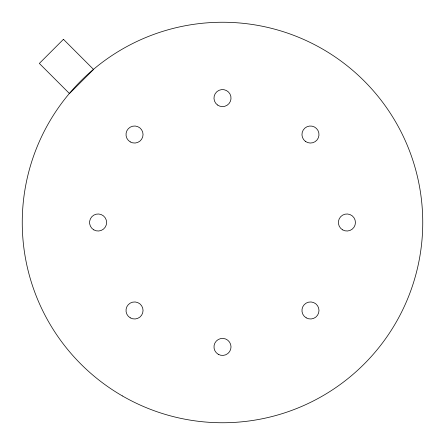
<?xml version="1.0" encoding="UTF-8"?>
<svg xmlns="http://www.w3.org/2000/svg" width="445" height="445" viewBox="0 0 445 445"><rect width="100%" height="100%" fill="white"/><g stroke="black" fill="none" stroke-linecap="round" stroke-linejoin="round"><path stroke-width="0.67" d="M63.446 39.321L39.344 63.424L69.47 93.55L93.572 69.453L63.446 39.321M122.375 395.922A200.25 200.25 0 0 0 422.75 222.5A200.25 200.25 0 0 0 122.375 49.078A200.25 200.25 0 0 0 122.375 395.922M93.828 229.881A8.522 8.522 0 0 0 106.611 222.5A8.522 8.522 0 0 0 93.828 215.119A8.522 8.522 0 0 0 93.828 229.881M342.65 229.881A8.522 8.522 0 0 0 355.433 222.5A8.522 8.522 0 0 0 342.65 215.119A8.522 8.522 0 0 0 342.65 229.881M218.239 354.292A8.522 8.522 0 0 0 231.022 346.911A8.522 8.522 0 0 0 218.239 339.529A8.522 8.522 0 0 0 218.239 354.292M217.499 104.992A8.522 8.522 0 0 0 230.977 98.968A8.522 8.522 0 0 0 219.023 90.307A8.522 8.522 0 0 0 217.499 104.992M130.268 141.911A8.522 8.522 0 0 0 143.051 134.529A8.522 8.522 0 0 0 130.268 127.148A8.522 8.522 0 0 0 130.268 141.911M306.21 317.852A8.522 8.522 0 0 0 318.993 310.471A8.522 8.522 0 0 0 306.21 303.089A8.522 8.522 0 0 0 306.21 317.852M305.47 141.427A8.522 8.522 0 0 0 318.948 135.408A8.522 8.522 0 0 0 306.994 126.747A8.522 8.522 0 0 0 305.47 141.427M130.268 317.852A8.522 8.522 0 0 0 143.051 310.471A8.522 8.522 0 0 0 130.268 303.089A8.522 8.522 0 0 0 130.268 317.852"/></g></svg>
